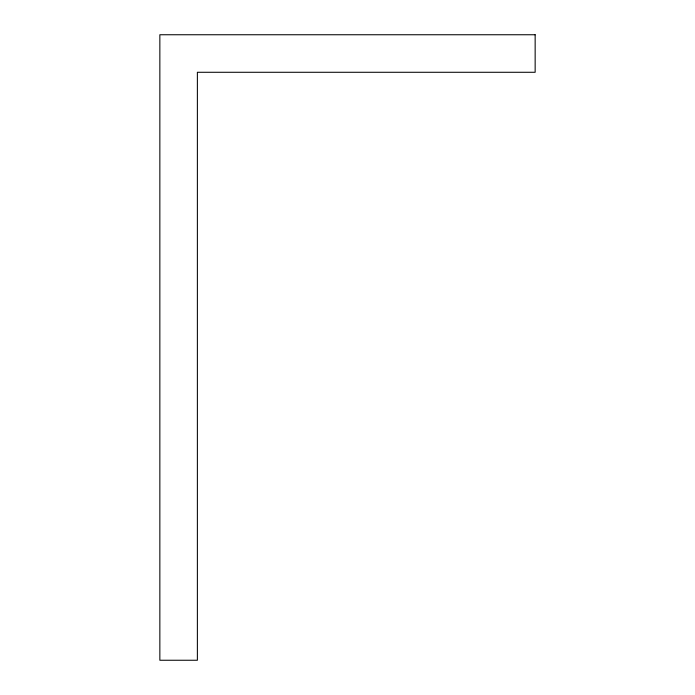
<?xml version="1.0" encoding="UTF-8"?>
<svg xmlns="http://www.w3.org/2000/svg" width="695" height="695" viewBox="0 0 695 695"><rect width="100%" height="100%" fill="white"/><g stroke="black" fill="none" stroke-linecap="round" stroke-linejoin="round"><path stroke-width="1.04" d="M535.15 34.75L159.85 34.75L159.85 660.25L197.38 660.25L197.38 72.28L535.15 72.28L535.15 34.75"/></g></svg>
